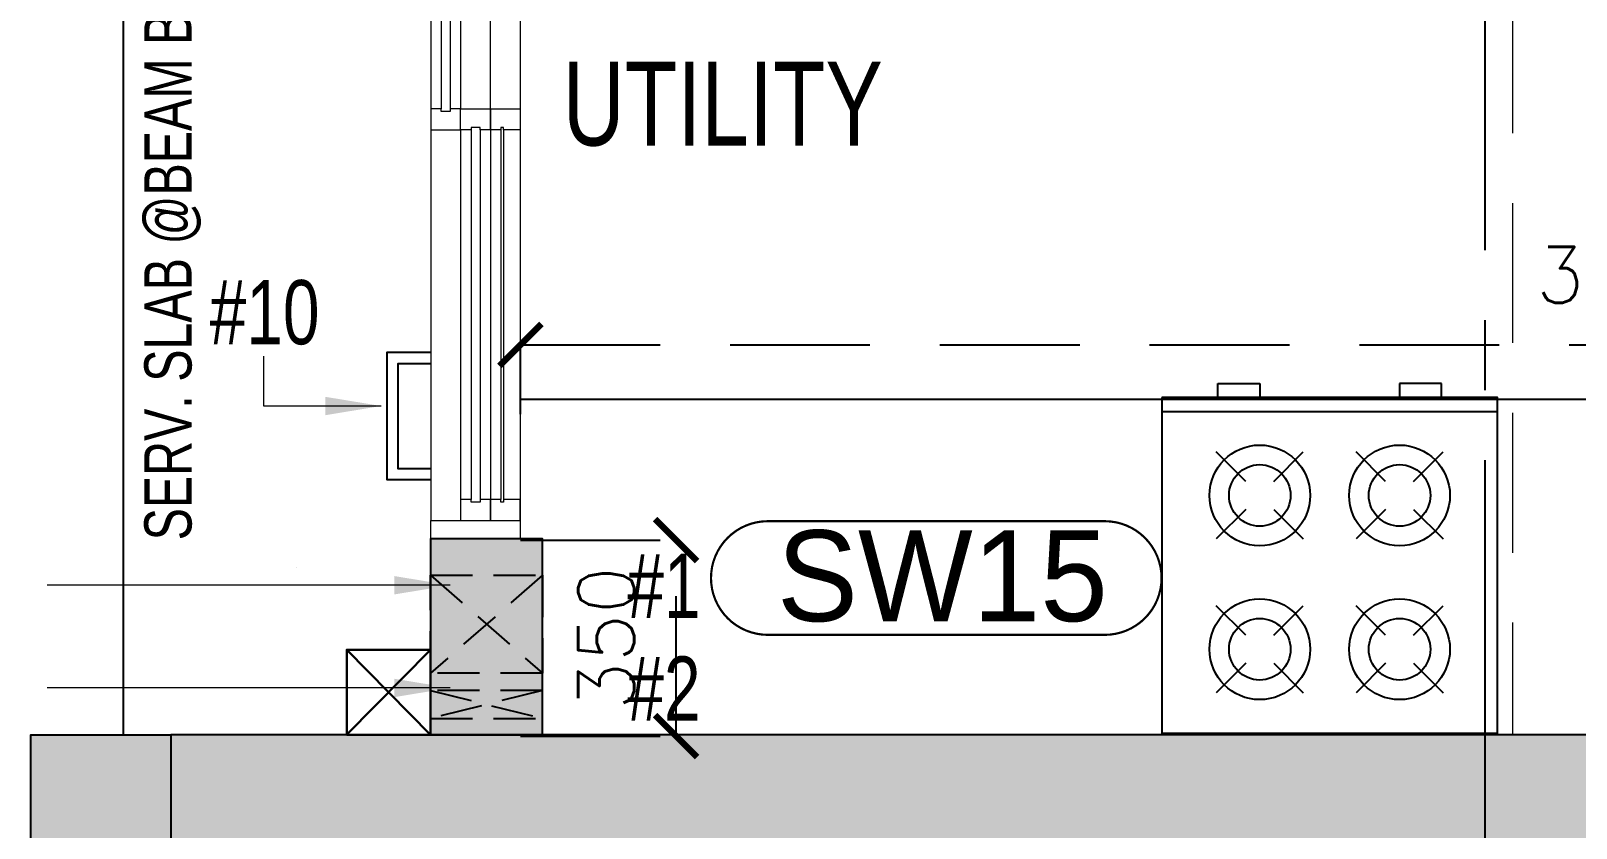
# Model space of a CAD drawing. Header units: millimetres. Extents: x 1124992 to 1258557, y -5767803 to -5695799.
# Drawn here: x 1200042 to 1202805, y -5710716 to -5709291 of the extents above; entities that cross this region are included whole.
import ezdxf

# ---------------------------------------------------------------- set-up
doc = ezdxf.new("R2010")
doc.units = ezdxf.units.MM
doc.header["$LTSCALE"] = 1000
doc.header["$MEASUREMENT"] = 0
for name, pattern in [('$1$AUDIT_D_120904163729-0', [0]), ('$36$HIDDEN', [0.375, 0.25, -0.125]), ('2BHK-A - BACK$0$HIDDEN', [0.375, 0.25, -0.125]), ('AUDIT_D_120904163729-0', [0]), ('T8 - TYPICAL FLOOR CORE$0$HIDDEN', [0.375, 0.25, -0.125]), ('T8(T9 IS SIMILAR) - DIMENSION & TEXTING$0$HIDDEN', [0.375, 0.25, -0.125]), ('T8(T9 IS SIMILAR)$0$$0$HIDDEN', [0.375, 0.25, -0.125]), ('T8(T9 IS SIMILAR)$0$HIDDEN', [0.375, 0.25, -0.125]), ('T8_REFUGE COLUMNS$0$CENTER2', [1.125, 0.75, -0.125, 0.125, -0.125])]:
    doc.linetypes.add(name, pattern=pattern)
doc.layers.get('0').update_dxf_attribs({"linetype": 'AUDIT_D_120904163729-0'})
for name, color, linetype in [('$0$A-HATCH -160', 251, '$1$AUDIT_D_120904163729-0'), ('$21$A-DIMENSIONS', 2, '$36$HIDDEN'), ('2BHK-A - BACK$0$a-KIT FIX', 251, 'Continuous'), ('T8 - TYPICAL FLOOR CORE$0$A-SLAB SUNK-AC LEDGES', 251, 'T8 - TYPICAL FLOOR CORE$0$HIDDEN'), ('T8(T9 IS SIMILAR) - DIMENSION & TEXTING$0$A-DIMENSIONS', 2, 'T8(T9 IS SIMILAR) - DIMENSION & TEXTING$0$HIDDEN'), ('T8_REFUGE COLUMNS$0$A-CENTERLINE', 193, 'T8_REFUGE COLUMNS$0$CENTER2'), ('T8_REFUGE COLUMNS$0$A-RCC COLS', 3, 'Continuous'), ('T8_REFUGE COLUMNS$0$A-SHEAR WALL THICKENING', 3, 'Continuous'), ('T8_TYPICAL COLUMNS$0$A-RCC COLS', 3, 'Continuous'), ('T8_TYPICAL COLUMNS$1$A-SHEAR WALL THICKENING', 3, 'Continuous')]:
    doc.layers.add(name, color=color, linetype=linetype)
for name, color, linetype, lineweight in [('2BHK-A - BACK$0$A-WALL- 160', 6, 'Continuous', 30), ('2BHK-A - BACK$0$Window', 4, 'Continuous', 20), ('T8(T9 IS SIMILAR) - DIMENSION & TEXTING$0$a-Text', 4, 'Continuous', 0), ('T8(T9 IS SIMILAR) - DIMENSION & TEXTING$0$R0-18-10-2014-T1-1st Podium Floor Plan$0$Text', 2, 'Continuous', 0), ('T8(T9 IS SIMILAR) - DIMENSION & TEXTING$0$T8 - TYPICAL FLOOR CORE$0$$1$a-Text', 4, 'Continuous', 0), ('T8(T9 IS SIMILAR)$0$D&W', 8, 'Continuous', 25), ('T8(T9 IS SIMILAR)$0$SCPL BEAM', 191, 'T8(T9 IS SIMILAR)$0$$0$HIDDEN', 13), ('T8_REFUGE COLUMNS$0$A-COLUMN NO size reduce', 81, 'Continuous', 25)]:
    doc.layers.add(name, color=color, linetype=linetype, lineweight=lineweight)
doc.layers.add('T8_REFUGE COLUMNS$1$COL-HATCH', color=7, linetype='Continuous', lineweight=25, true_color=0xa3a3a3)
doc.styles.add('T8(T9 IS SIMILAR) - DIMENSION & TEXTING$0$ARIAL ARROW', font='swisscl.ttf')
doc.styles.add('T8(T9 IS SIMILAR) - DIMENSION & TEXTING$0$Romans 1', font='romans.shx', dxfattribs={"height": 100})
doc.styles.add('T8(T9 IS SIMILAR) - DIMENSION & TEXTING$0$T8 - TYPICAL FLOOR CORE$0$$1$ARIAL ARROW', font='swisscl.ttf')
doc.styles.add('T8(T9 IS SIMILAR) - DIMENSION & TEXTING$0$Tahoma', font='tahoma.ttf')
doc.styles.add('T8_REFUGE COLUMNS$0$STANDARD', font='GOTHIC.TTF')
doc.dimstyles.new('T8(T9 IS SIMILAR) - DIMENSION & TEXTING$0$ALPINE S', dxfattribs={"dimscale": 0, "dimtxt": 100, "dimasz": 75, "dimexe": 0, "dimexo": 0, "dimgap": 75, "dimtad": 1, "dimdec": 0, "dimzin": 0, "dimdsep": 46, "dimtxsty": 'T8(T9 IS SIMILAR) - DIMENSION & TEXTING$0$Romans 1', "dimblk": 'T8(T9 IS SIMILAR) - DIMENSION & TEXTING$0$_ArchTick', "dimcen": 0.09, "dimclrd": 256, "dimclre": 256, "dimclrt": 7, "dimadec": 0, "dimazin": 0, "dimtfac": 1, "dimtdec": 0, "dimtofl": 0, "dimtmove": 1, "dimatfit": 0, "dimldrblk": 'T8(T9 IS SIMILAR) - DIMENSION & TEXTING$0$_Open90', "dimfxl": 1, "dimtolj": 1, "dimtzin": 0, "dimarcsym": 0})
doc.dimstyles.new('T8(T9 IS SIMILAR) - DIMENSION & TEXTING$0$SAMATA STD', dxfattribs={"dimtxt": 100, "dimasz": 50, "dimexe": 50, "dimexo": 50, "dimgap": 10, "dimtad": 0, "dimdec": 0, "dimrnd": 5, "dimzin": 0, "dimdsep": 46, "dimtxsty": 'T8(T9 IS SIMILAR) - DIMENSION & TEXTING$0$Tahoma', "dimblk": 'T8(T9 IS SIMILAR) - DIMENSION & TEXTING$0$_Origin2', "dimcen": -50, "dimdle": 50, "dimclrd": 7, "dimclre": 7, "dimclrt": 7, "dimadec": 0, "dimazin": 0, "dimtfac": 1, "dimtdec": 0, "dimtmove": 1, "dimatfit": 3, "dimfxl": 150, "dimtfill": 1, "dimtolj": 1, "dimtzin": 0, "dimlwd": -1, "dimlwe": -1, "dimarcsym": 0})

# ---------------------------------------------------------------- blocks, each defined once
blk = doc.blocks.new('T8(T9 IS SIMILAR) - DIMENSION & TEXTING$0$_ArchTick')
at = {"color": 0, "linetype": 'ByBlock', "const_width": 0.15}
blk.add_lwpolyline([(-0.5, -0.5), (0.5, 0.5)], dxfattribs=at)
blk = doc.blocks.new('*D485')
at = {"layer": 'T8(T9 IS SIMILAR) - DIMENSION & TEXTING$0$A-DIMENSIONS', "linetype": 'T8(T9 IS SIMILAR) - DIMENSION & TEXTING$0$HIDDEN', "lineweight": -2, "transparency": 16777216}
for p, q in [((1200917.264479274, -5709976.456166519), (1200917.264479274, -5709852.597487259)), ((1204892.264499908, -5709976.456166519), (1204892.264499908, -5709852.597487259))]:
    blk.add_line(p, q, dxfattribs=at)
at = {"layer": 'T8(T9 IS SIMILAR) - DIMENSION & TEXTING$0$A-DIMENSIONS', "lineweight": -2, "transparency": 16777216}
blk.add_line((1200917.264479274, -5709852.597487259), (1204892.264499908, -5709852.597487259), dxfattribs=at)
at = {"layer": 'T8(T9 IS SIMILAR) - DIMENSION & TEXTING$0$A-DIMENSIONS', "linetype": 'ByBlock', "lineweight": -2, "transparency": 16777216, "xscale": 75, "yscale": 75, "zscale": 75, "rotation": 180}
blk.add_blockref('T8(T9 IS SIMILAR) - DIMENSION & TEXTING$0$_ArchTick', (1200917.264479274, -5709852.597487259), dxfattribs=at)
at = {"layer": 'T8(T9 IS SIMILAR) - DIMENSION & TEXTING$0$A-DIMENSIONS', "linetype": 'ByBlock', "lineweight": -2, "transparency": 16777216, "xscale": 75, "yscale": 75, "zscale": 75}
blk.add_blockref('T8(T9 IS SIMILAR) - DIMENSION & TEXTING$0$_ArchTick', (1204892.264499908, -5709852.597487259), dxfattribs=at)
at = {"layer": 'T8(T9 IS SIMILAR) - DIMENSION & TEXTING$0$A-DIMENSIONS', "color": 7, "linetype": 'ByBlock', "transparency": 16777216, "insert": (1202904.764489591, -5709727.597487259), "char_height": 100, "attachment_point": 5, "style": 'T8(T9 IS SIMILAR) - DIMENSION & TEXTING$0$Romans 1'}
blk.add_mtext('\\A1;3975', dxfattribs=at)
blk = doc.blocks.new('T8(T9 IS SIMILAR) - DIMENSION & TEXTING$0$_Open90')
at = {"color": 0, "linetype": 'ByBlock', "lineweight": -2}
for p, q in [((-0.5, 0.5), (0, 0)), ((0, 0), (-1, 0)), ((0, 0), (-0.5, -0.5))]:
    blk.add_line(p, q, dxfattribs=at)
blk = doc.blocks.new('*D486')
at = {"layer": 'T8(T9 IS SIMILAR) - DIMENSION & TEXTING$0$A-DIMENSIONS', "linetype": 'T8(T9 IS SIMILAR) - DIMENSION & TEXTING$0$HIDDEN', "lineweight": -2, "transparency": 16777216}
for p, q in [((1200917.264479274, -5710201.71117735), (1201195.52480495, -5710201.71117735)), ((1200917.264479274, -5710551.945620771), (1201195.52480495, -5710551.945620771))]:
    blk.add_line(p, q, dxfattribs=at)
at = {"layer": 'T8(T9 IS SIMILAR) - DIMENSION & TEXTING$0$A-DIMENSIONS', "lineweight": -2, "transparency": 16777216}
blk.add_line((1201195.52480495, -5710551.945620771), (1201195.52480495, -5710201.71117735), dxfattribs=at)
at = {"layer": 'T8(T9 IS SIMILAR) - DIMENSION & TEXTING$0$A-DIMENSIONS', "linetype": 'ByBlock', "lineweight": -2, "transparency": 16777216, "xscale": 75, "yscale": 75, "zscale": 75}
for p, rotation in [((1201195.52480495, -5710201.71117735), 90), ((1201195.52480495, -5710551.945620771), 270)]:
    blk.add_blockref('T8(T9 IS SIMILAR) - DIMENSION & TEXTING$0$_ArchTick', p, dxfattribs=dict(at, rotation=rotation))
at = {"layer": 'T8(T9 IS SIMILAR) - DIMENSION & TEXTING$0$A-DIMENSIONS', "color": 7, "linetype": 'ByBlock', "transparency": 16777216, "insert": (1201070.52480495, -5710376.828399061), "char_height": 100, "attachment_point": 5, "rotation": 90, "style": 'T8(T9 IS SIMILAR) - DIMENSION & TEXTING$0$Romans 1'}
blk.add_mtext('\\A1;350', dxfattribs=at)
blk = doc.blocks.new('T8(T9 IS SIMILAR) - DIMENSION & TEXTING$0$_Origin2')
at = {"color": 0, "linetype": 'ByBlock', "lineweight": -2}
blk.add_line((-0.5, 0), (-1, 0), dxfattribs=at)
for radius in [0.5, 0.25]:
    blk.add_circle((0, 0), radius, dxfattribs=at)
blk = doc.blocks.new('T8_REFUGE COLUMNS$0$A$C277F3394')
at = {"layer": 'T8_REFUGE COLUMNS$0$A-SHEAR WALL THICKENING', "linetype": 'ByBlock', "true_color": 0xa3a3a3}
h = blk.add_hatch(color=253, dxfattribs=at)
h.dxf.hatch_style = 1
h.paths.add_polyline_path([(-4335.522911370732, 8675.223679021), (-4135.522911370732, 8675.223679021), (-4135.522911370732, 9025.223679021), (-4335.522911370732, 9025.223679021)])
at = {"layer": 'T8_REFUGE COLUMNS$0$A-SHEAR WALL THICKENING', "linetype": 'ByBlock'}
blk.add_lwpolyline([(-4335.522911370732, 8675.223679021), (-4135.522911370732, 8675.223679021), (-4135.522911370732, 9025.223679021), (-4335.522911370732, 9025.223679021)], close=True, dxfattribs=at)
blk = doc.blocks.new('T8_REFUGE COLUMNS$0$A$C46A13422')
at = {"layer": 'T8_REFUGE COLUMNS$0$A-SHEAR WALL THICKENING', "linetype": 'ByBlock'}
blk.add_blockref('T8_REFUGE COLUMNS$0$A$C277F3394', (-5609.804574582027, -7500.000000004657), dxfattribs=at)
blk = doc.blocks.new('T8_REFUGE COLUMNS')
at = {"layer": 'T8_REFUGE COLUMNS$1$COL-HATCH', "linetype": 'ByBlock'}
h = blk.add_hatch(color=256, dxfattribs=at)
h.dxf.hatch_style = 1
h.paths.add_polyline_path([(1200042.069074492, -5713849.862096218), (1200042.069074492, -5710549.863253396), (1205092.069074492, -5710549.863253396), (1205092.069074492, -5712999.863253396), (1204842.069074492, -5712999.863253396), (1204841.987936882, -5710799.863253396), (1200292.069074492, -5710799.863253396), (1200292.069074492, -5713849.862096218)])
at = {"layer": 'T8_REFUGE COLUMNS$0$A-CENTERLINE'}
blk.add_line((1202642.069074492, -5728808.541404216), (1202642.069074492, -5698573.632249597), dxfattribs=at)
at = {"layer": 'T8_REFUGE COLUMNS$0$A-COLUMN NO size reduce', "linetype": 'ByBlock', "const_width": 3.9}
blk.add_lwpolyline([(1201359.650101689, -5710371.029043322, -1), (1201359.65010169, -5710167.854332242), (1201962.060026911, -5710167.854332241, -1), (1201962.060026911, -5710371.029043322)], format="xyb", close=True, dxfattribs=at)
at = {"layer": 'T8_REFUGE COLUMNS$0$A-RCC COLS', "linetype": 'ByBlock'}
for points in [[(1200292.069074492, -5713849.862096218), (1200042.069074492, -5713849.862096218), (1200042.069074492, -5710549.863253396), (1200292.069074492, -5710549.863253396)], [(1200292.209785218, -5710799.916966326), (1204842.069074661, -5710799.916966326), (1204842.069074661, -5710549.863253387), (1200292.209785218, -5710549.863253387)]]:
    blk.add_lwpolyline(points, close=True, dxfattribs=at)
blk.add_blockref('T8_REFUGE COLUMNS$0$A$C46A13422', (1210702.069074492, -5711724.863253396), dxfattribs=at)
at = {"layer": 'T8_REFUGE COLUMNS$0$A-COLUMN NO size reduce', "linetype": 'ByBlock', "insert": (1201375.90010169, -5710184.104332242), "char_height": 162.5, "attachment_point": 1, "style": 'T8_REFUGE COLUMNS$0$STANDARD'}
blk.add_mtext_dynamic_manual_height_columns('SW15', width=444.6849770843983, gutter_width=500, heights=[0], dxfattribs=at)
blk = doc.blocks.new('T8_TYPICAL COLUMNS$0$A$C277F3394')
at = {"layer": 'T8_TYPICAL COLUMNS$1$A-SHEAR WALL THICKENING', "linetype": 'ByBlock'}
h = blk.add_hatch(color=31, dxfattribs=at)
h.dxf.hatch_style = 1
h.paths.add_polyline_path([(-4335.522911370732, 8675.223679021), (-4135.522911370732, 8675.223679021), (-4135.522911370732, 9025.223679021), (-4335.522911370732, 9025.223679021)])
blk.add_lwpolyline([(-4335.522911370732, 8675.223679021), (-4135.522911370732, 8675.223679021), (-4135.522911370732, 9025.223679021), (-4335.522911370732, 9025.223679021)], close=True, dxfattribs=at)
blk = doc.blocks.new('T8_TYPICAL COLUMNS$0$A$C46A13422')
at = {"layer": 'T8_TYPICAL COLUMNS$1$A-SHEAR WALL THICKENING', "linetype": 'ByBlock'}
blk.add_blockref('T8_TYPICAL COLUMNS$0$A$C277F3394', (-5609.804574582027, -7500.000000004657), dxfattribs=at)
blk = doc.blocks.new('T8_TYPICAL COLUMNS')
at = {"layer": 'T8_TYPICAL COLUMNS$0$A-RCC COLS', "linetype": 'ByBlock'}
for name, p in [('T8_REFUGE COLUMNS', (0, 0)), ('T8_TYPICAL COLUMNS$0$A$C46A13422', (1210702.069074492, -5711724.863253396))]:
    blk.add_blockref(name, p, dxfattribs=at)
blk = doc.blocks.new('2BHK-A - BACK$0$1500')
at = {"layer": '2BHK-A - BACK$0$Window', "color": 1, "lineweight": 13}
for p, q in [((1149540.736151809, -5694418.816380598), (1148842.486151809, -5694418.816380598)), ((1150238.986151809, -5694418.816380598), (1149578.236151809, -5694418.816380598)), ((1148842.486151809, -5694472.153047265), (1148842.486151809, -5694472.163047264)), ((1149540.736151809, -5694472.163047264), (1148879.986151809, -5694472.153047265)), ((1150238.986151809, -5694472.163047264), (1149578.236151809, -5694472.163047264)), ((1148842.486151809, -5694525.479713931), (1148879.986151809, -5694525.489713931)), ((1149540.736151809, -5694525.489713931), (1148879.986151809, -5694525.479713931)), ((1149578.236151809, -5694525.489713931), (1150276.48615181, -5694525.48971393)), ((1150276.486151809, -5694578.816380598), (1148842.486151809, -5694578.816380598)), ((1149540.736151809, -5694578.816380598), (1148879.986151809, -5694578.816380598))]:
    blk.add_line(p, q, dxfattribs=at)
at = {"layer": '2BHK-A - BACK$0$Window', "color": 5, "lineweight": 13}
for p, q in [((1150238.986151809, -5694437.399713931), (1149578.236151809, -5694437.399713931)), ((1150238.986151809, -5694453.57971393), (1149578.236151809, -5694453.57971393)), ((1149540.736151809, -5694490.746380597), (1148879.986151809, -5694490.736380598)), ((1149540.736151809, -5694506.906380598), (1148879.986151809, -5694506.896380598)), ((1149540.736151809, -5694544.073047264), (1148879.986151809, -5694544.073047264)), ((1149540.736151809, -5694548.573047264), (1148879.986151809, -5694548.573047264))]:
    blk.add_line(p, q, dxfattribs=at)
at = {"layer": '2BHK-A - BACK$0$Window', "color": 4, "lineweight": 13}
for points in [[(1148842.486151809, -5694578.816380598), (1148809.486151809, -5694578.816380598), (1148809.486151809, -5694418.816380598), (1148842.486151809, -5694418.816380598)], [(1149578.236151809, -5694437.399713931), (1149578.236151809, -5694418.816380598), (1149540.736151809, -5694418.816380598), (1149540.736151809, -5694472.163047264), (1149578.236151809, -5694472.163047264), (1149578.236151809, -5694453.57971393), (1149573.736151809, -5694453.57971393), (1149573.736151809, -5694437.399713931)], [(1150238.986151809, -5694437.399713931), (1150238.986151809, -5694418.816380598), (1150276.486151809, -5694418.816380598), (1150276.486151809, -5694472.163047264), (1150238.986151809, -5694472.163047264), (1150238.986151809, -5694453.57971393), (1150243.486151809, -5694453.57971393), (1150243.486151809, -5694437.399713931)], [(1150309.486151809, -5694418.816380598), (1150276.486151809, -5694418.816380598), (1150276.486151809, -5694578.816380598), (1150309.486151809, -5694578.816380598)], [(1148879.986151809, -5694490.736380598), (1148879.986151809, -5694472.153047265), (1148842.486151809, -5694472.153047265), (1148842.486151809, -5694525.479713931), (1148879.986151809, -5694525.479713931), (1148879.986151809, -5694506.896380598), (1148875.486151809, -5694506.896380598), (1148875.486151809, -5694490.736380598)], [(1149540.736151809, -5694490.746380597), (1149540.736151809, -5694472.163047264), (1149578.236151809, -5694472.163047264), (1149578.236151809, -5694525.489713931), (1149540.736151809, -5694525.489713931), (1149540.736151809, -5694506.906380598), (1149545.236151809, -5694506.906380598), (1149545.236151809, -5694490.746380597)], [(1148879.986151809, -5694544.073047264), (1148879.986151809, -5694525.489713931), (1148842.486151809, -5694525.489713931), (1148842.486151809, -5694578.816380598), (1148879.986151809, -5694578.816380598), (1148879.986151809, -5694548.573047264), (1148875.486151809, -5694548.573047264), (1148875.486151809, -5694544.073047264)], [(1149540.736151809, -5694544.073047264), (1149540.736151809, -5694525.489713931), (1149578.236151809, -5694525.489713931), (1149578.236151809, -5694578.816380598), (1149540.736151809, -5694578.816380598), (1149540.736151809, -5694548.573047264), (1149545.236151809, -5694548.573047264), (1149545.236151809, -5694544.073047264)]]:
    blk.add_lwpolyline(points, close=True, dxfattribs=at)
blk = doc.blocks.new('2BHK-A - BACK$0$RANGE-flat-1')
at = {"color": 0, "linetype": 'ByBlock'}
for p, q in [((-575, -600), (-575, 0)), ((-600, -100), (-625, -100)), ((-625, -100), (-625, -175)), ((-450, -150), (-502.7817459305516, -97.21825406979768)), ((-400, -150), (-347.2182540694484, -97.21825406979768)), ((-175, -150), (-227.7817459305516, -97.21825406979768)), ((-125, -150), (-72.21825406944843, -97.21825406979768)), ((-625, -175), (-600, -175)), ((-450, -200), (-502.7817459305516, -252.7817459302023)), ((-400, -200), (-347.2182540694484, -252.7817459302023)), ((-175, -200), (-227.7817459305516, -252.7817459302023)), ((-125, -200), (-72.21825406944843, -252.7817459302023)), ((-450, -400), (-502.7817459305516, -347.2182540697977)), ((-400, -400), (-347.2182540694484, -347.2182540697977)), ((-175, -400), (-227.7817459305516, -347.2182540697977)), ((-125, -400), (-72.21825406944843, -347.2182540697977)), ((-625, -425), (-600, -425)), ((-625, -500), (-625, -425)), ((-450, -450), (-502.7817459305516, -502.7817459302021)), ((-400, -450), (-347.2182540694484, -502.7817459302021)), ((-175, -450), (-227.7817459305516, -502.7817459302021)), ((-125, -450), (-72.21825406944843, -502.7817459302021)), ((-600, -500), (-625, -500))]:
    blk.add_line(p, q, dxfattribs=at)
blk.add_lwpolyline([(-600, -600), (0, -600), (0, 0), (-600, 0)], close=True, dxfattribs=at)
for centre, radius in [((-425, -175), 90), ((-150, -175), 90), ((-425, -175), 55), ((-150, -175), 55), ((-425, -425), 90), ((-150, -425), 90), ((-425, -425), 55), ((-150, -425), 55)]:
    blk.add_circle(centre, radius, dxfattribs=at)
blk = doc.blocks.new('2BHK-A - BACK')
at = {"linetype": '2BHK-A - BACK$0$HIDDEN', "ltscale": 0.3}
for p, q in [((1200756.639619156, -5710264.445620776), (1200956.741588539, -5710439.445620775, 0.6104387995018037)), ((1200956.741588539, -5710264.445620775, 0.6104387995018037), (1200756.741588539, -5710439.445620775)), ((1200756.741588539, -5710470.445620775), (1200956.741588539, -5710520.445620775)), ((1200956.741588539, -5710470.445620775), (1200756.741588539, -5710520.445620775))]:
    blk.add_line(p, q, dxfattribs=at)
at = {"linetype": 'ByBlock'}
for points in [[(1200756.741588539, -5710094.070222318), (1200678.951330281, -5710094.070222318), (1200678.951330281, -5709865.853317738), (1200756.710528269, -5709865.853317738)], [(1200756.741588539, -5710074.070222318), (1200698.951330281, -5710074.070222318), (1200698.951330281, -5709885.853317738), (1200756.710528269, -5709885.853317738)]]:
    blk.add_lwpolyline(points, dxfattribs=at)
at = {"linetype": '2BHK-A - BACK$0$HIDDEN', "ltscale": 0.3}
for points in [[(1200956.741588539, -5710439.445620775), (1200756.741588539, -5710439.445620775), (1200756.741588539, -5710264.445620775), (1200956.741588539, -5710264.445620775)], [(1200756.741588539, -5710520.445620775), (1200956.741588539, -5710520.445620775), (1200956.741588539, -5710470.445620775), (1200756.741588539, -5710470.445620775)]]:
    blk.add_lwpolyline(points, close=True, dxfattribs=at)
at = {"layer": '2BHK-A - BACK$0$a-KIT FIX', "color": 1}
blk.add_line((1200917.101664518, -5709949.549002735), (1203922.104480745, -5709949.549002733), dxfattribs=at)
at = {"layer": '2BHK-A - BACK$0$A-WALL- 160', "color": 5, "linetype": '2BHK-A - BACK$0$HIDDEN', "ltscale": 0.3}
blk.add_line((1200757.138470696, -5710024.18852429), (1200757.216949489, -5710024.18852429), dxfattribs=at)
at = {"layer": '2BHK-A - BACK$0$A-WALL- 160', "color": 5, "ltscale": 0.3}
for p, q in [((1200516.239525748, -5710250.215715091), (1200516.318004541, -5710250.215715091)), ((1200607.192638623, -5710549.444148956), (1200756.741588539, -5710397.659672113, 0.6104387995018037)), ((1200756.741589039, -5710549.639572393, 9.706785678442742e-05), (1200607.192638623, -5710397.659672113, 0.6104387995018037))]:
    blk.add_line(p, q, dxfattribs=at)
blk.add_lwpolyline([(1200756.741588539, -5710397.659672113), (1200756.741588539, -5710549.639574373), (1200606.741588539, -5710549.639574373), (1200606.741588539, -5710397.659672113)], close=True, dxfattribs=at)
at = {"layer": '2BHK-A - BACK$0$a-KIT FIX', "extrusion": (0, 0, -1), "xscale": -1, "zscale": -1, "rotation": 90}
blk.add_blockref('2BHK-A - BACK$0$RANGE-flat-1', (-1202664.237031618, -5710546.773850534), dxfattribs=at)
at = {"layer": '2BHK-A - BACK$0$A-WALL- 160', "linetype": 'ByBlock', "rotation": 90}
blk.add_blockref('2BHK-A - BACK$0$1500', (-4493661.714716086, -6859009.035153527), dxfattribs=at)
blk = doc.blocks.new('T8 - TYPICAL FLOOR CORE')
at = {"layer": 'T8 - TYPICAL FLOOR CORE$0$A-SLAB SUNK-AC LEDGES', "linetype": 'ByBlock'}
blk.add_line((1200207.435865521, -5710549.863253383), (1200207.435865521, -5708700.548998427), dxfattribs=at)
blk = doc.blocks.new('T8(T9 IS SIMILAR)')
at = {"layer": 'T8(T9 IS SIMILAR)$0$D&W', "linetype": 'ByBlock'}
blk.add_blockref('2BHK-A - BACK', (1.862645149230957e-09, 0), dxfattribs=at)
blk.add_blockref('T8 - TYPICAL FLOOR CORE', (1.862645149230957e-09, 0), dxfattribs=at)
at = {"layer": 'T8(T9 IS SIMILAR)$0$SCPL BEAM', "linetype": 'T8(T9 IS SIMILAR)$0$HIDDEN'}
blk.add_line((1202691.186790152, -5708099.130315313), (1202691.134694382, -5710549.113286743), dxfattribs=at)
at = {"layer": 'T8(T9 IS SIMILAR)$0$D&W', "linetype": 'ByBlock'}
blk.add_blockref('T8_TYPICAL COLUMNS', (1.862645149230957e-09, 0), dxfattribs=at)
blk = doc.blocks.new('T8(T9 IS SIMILAR) - DIMENSION & TEXTING')
at = {"layer": 'T8(T9 IS SIMILAR) - DIMENSION & TEXTING$0$a-Text', "style": 'T8(T9 IS SIMILAR) - DIMENSION & TEXTING$0$ARIAL ARROW'}
blk.add_text('UTILITY', height=150, dxfattribs=at).set_placement((1200992.845077983, -5709496.286347211))
at = {"layer": 'T8(T9 IS SIMILAR) - DIMENSION & TEXTING$0$R0-18-10-2014-T1-1st Podium Floor Plan$0$Text', "linetype": 'ByBlock', "style": 'T8(T9 IS SIMILAR) - DIMENSION & TEXTING$0$ARIAL ARROW'}
blk.add_text('#10', height=114.75, dxfattribs=at).set_placement((1200361.872323622, -5709851.601298683))
at = {"layer": 'T8(T9 IS SIMILAR) - DIMENSION & TEXTING$0$R0-18-10-2014-T1-1st Podium Floor Plan$0$Text', "char_height": 114.75, "width": 1361.983559151092, "attachment_point": 9, "style": 'T8(T9 IS SIMILAR) - DIMENSION & TEXTING$0$ARIAL ARROW'}
for s, insert in [('#1', (1201239.418624678, -5710340.899576439, 0.03283945015443235)), ('#2', (1201239.418624678, -5710524.489355173, 0.03283945015443235))]:
    blk.add_mtext(s, dxfattribs=dict(at, insert=insert))
at = {"layer": 'T8(T9 IS SIMILAR) - DIMENSION & TEXTING$0$T8 - TYPICAL FLOOR CORE$0$$1$a-Text', "style": 'T8(T9 IS SIMILAR) - DIMENSION & TEXTING$0$T8 - TYPICAL FLOOR CORE$0$$1$ARIAL ARROW'}
blk.add_text('SERV. SLAB @BEAM BOTTOM', height=84.375, rotation=90, dxfattribs=at).set_placement((1200329.288746583, -5710202.123304123, 0.006081379658228192))
at = {"layer": 'T8(T9 IS SIMILAR) - DIMENSION & TEXTING$0$A-DIMENSIONS', "linetype": 'ByBlock'}
dim = blk.add_linear_dim(base=(1204892.264499908, -5709852.597487259), p1=(1200917.264479274, -5709976.456166519), p2=(1204892.264499908, -5709976.456166519), dimstyle='T8(T9 IS SIMILAR) - DIMENSION & TEXTING$0$ALPINE S', override={"dimscale": 1, "dimfxl": 5, "dimarcsym": 1}, dxfattribs=at)
dim.commit()
dim.dimension.update_dxf_attribs({"geometry": '*D485', "text_midpoint": (1202904.764489591, -5709727.597487259)})
dim = blk.add_linear_dim(base=(1201195.52480495, -5710201.71117735), p1=(1200917.264479274, -5710551.945620771), p2=(1200917.264479274, -5710201.71117735), angle=270, dimstyle='T8(T9 IS SIMILAR) - DIMENSION & TEXTING$0$ALPINE S', override={"dimscale": 1, "dimfxl": 5, "dimarcsym": 1}, dxfattribs=at)
dim.commit()
dim.dimension.update_dxf_attribs({"geometry": '*D486', "text_midpoint": (1201195.52480495, -5710376.828399061), "dimtype": 128})
at = {"layer": 'T8(T9 IS SIMILAR) - DIMENSION & TEXTING$0$R0-18-10-2014-T1-1st Podium Floor Plan$0$Text'}
for points in [[(1200668.390683232, -5709961.934047324), (1200458.635091109, -5709961.961252107), (1200458.590402022, -5709872.748382695)], [(1200791.764169511, -5710282.360903902), (1200162.120012376, -5710282.388108686), (1200071.120012376, -5710282.360903902)], [(1200791.764169511, -5710465.950682636), (1200162.120012376, -5710465.97788742), (1200071.120012376, -5710465.950682636)]]:
    blk.add_leader(points, dimstyle='T8(T9 IS SIMILAR) - DIMENSION & TEXTING$0$SAMATA STD', override={"dimscale": 1, "dimasz": 100, "dimclrd": 2, "dimfxlon": 1, "dimarcsym": 1}, dxfattribs=at)

msp = doc.modelspace()

# ---------------------------------------------------------------- block references
at = {"layer": '$21$A-DIMENSIONS', "linetype": 'ByBlock'}
msp.add_blockref('T8(T9 IS SIMILAR)', (0, 0), dxfattribs=at)

# ---------------------------------------------------------------- next in the draw order: block references
at = {"layer": '$0$A-HATCH -160', "linetype": 'ByBlock'}
msp.add_blockref('T8(T9 IS SIMILAR) - DIMENSION & TEXTING', (0, 0), dxfattribs=at)

doc.saveas('drawing.dxf')
